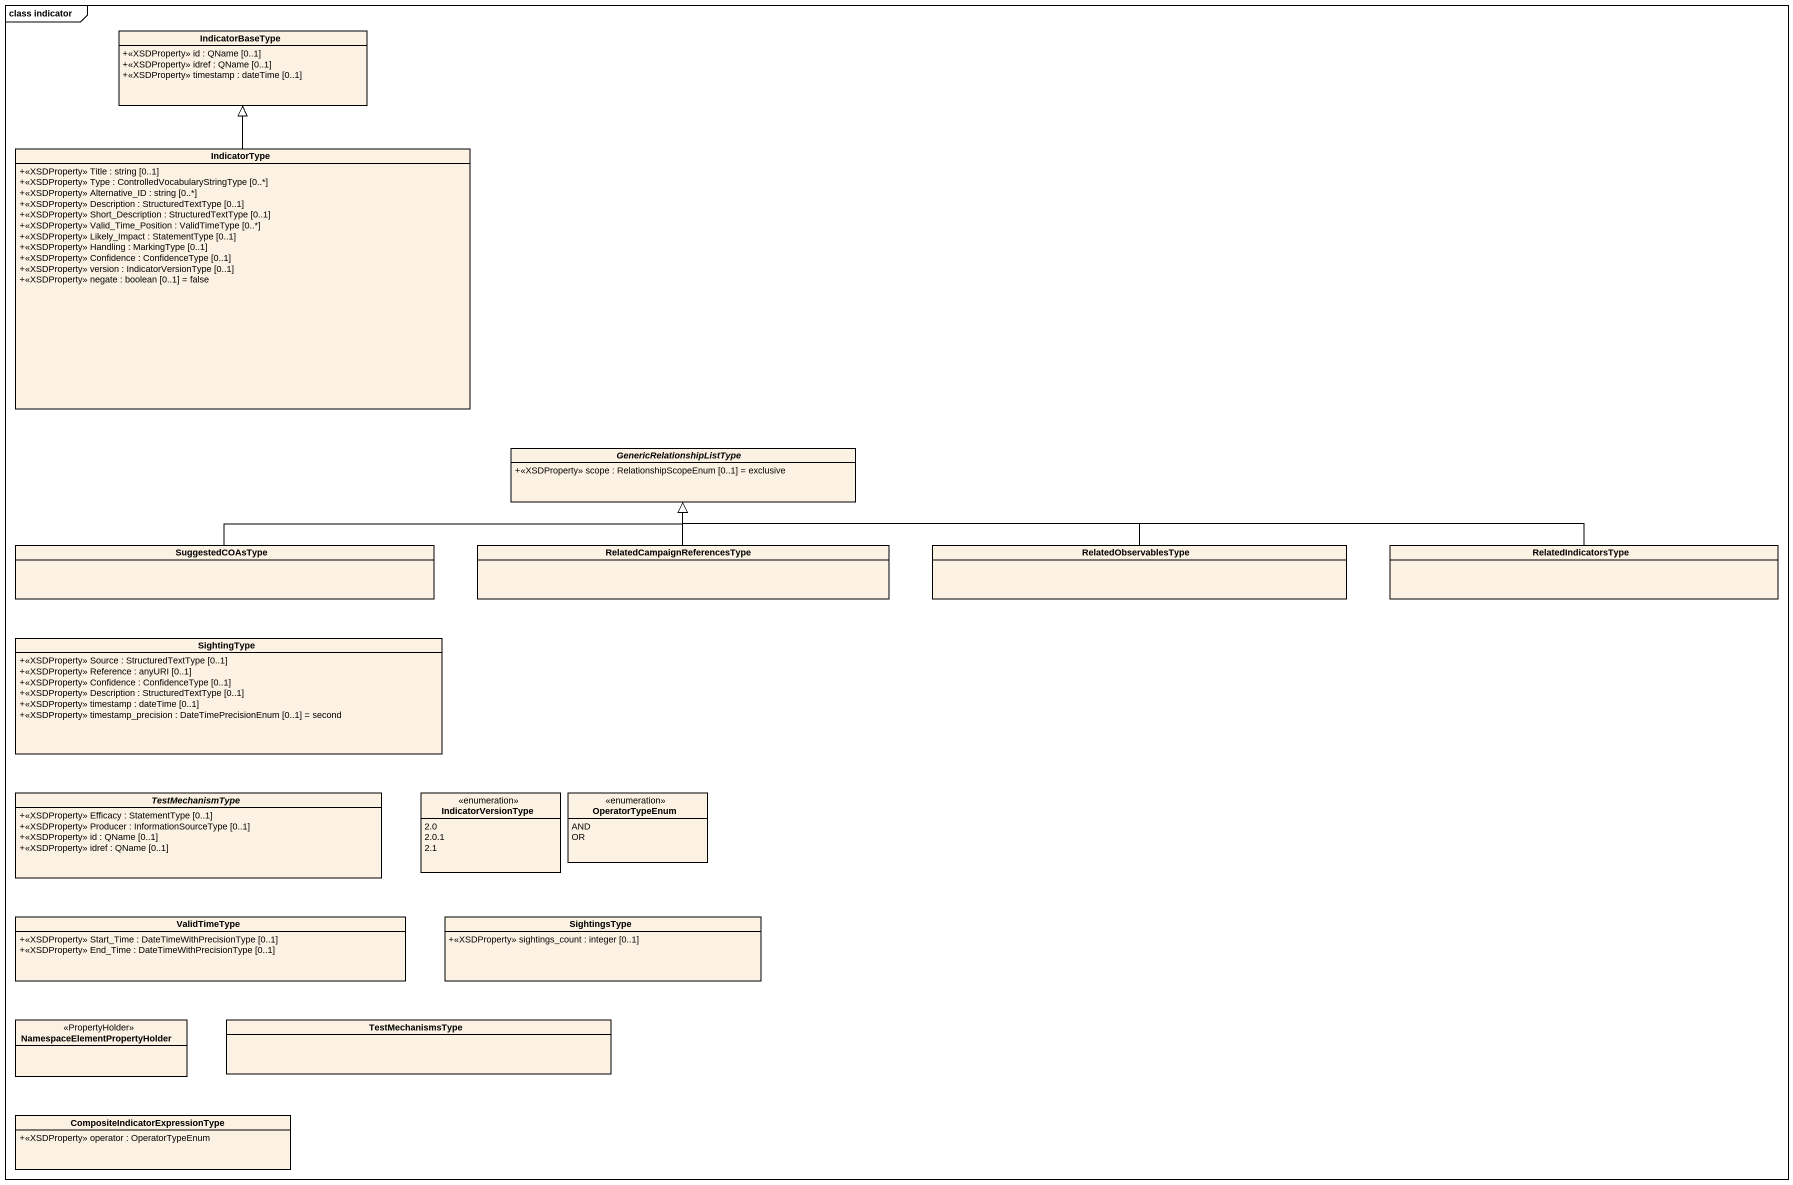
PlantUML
@startuml
mainframe class indicator
hide circle
hide empty members
skinparam classAttributeIconSize 0
class IndicatorBaseType {
  +<<XSDProperty>> id : QName [0..1]
  +<<XSDProperty>> idref : QName [0..1]
  +<<XSDProperty>> timestamp : dateTime [0..1]
}
class IndicatorType {
  +<<XSDProperty>> Title : string [0..1]
  +<<XSDProperty>> Type : ControlledVocabularyStringType [0..*]
  +<<XSDProperty>> Alternative_ID : string [0..*]
  +<<XSDProperty>> Description : StructuredTextType [0..1]
  +<<XSDProperty>> Short_Description : StructuredTextType [0..1]
  +<<XSDProperty>> Valid_Time_Position : ValidTimeType [0..*]
  +<<XSDProperty>> Likely_Impact : StatementType [0..1]
  +<<XSDProperty>> Handling : MarkingType [0..1]
  +<<XSDProperty>> Confidence : ConfidenceType [0..1]
  +<<XSDProperty>> version : IndicatorVersionType [0..1]
  +<<XSDProperty>> negate : boolean [0..1] = false
}
abstract class GenericRelationshipListType {
  +<<XSDProperty>> scope : RelationshipScopeEnum [0..1] = exclusive
}
class SuggestedCOAsType
class "RelatedCampaignReferencesType" as RelatedCampaignReferencesTyp
class RelatedObservablesType
class RelatedIndicatorsType
class SightingType {
  +<<XSDProperty>> Source : StructuredTextType [0..1]
  +<<XSDProperty>> Reference : anyURI [0..1]
  +<<XSDProperty>> Confidence : ConfidenceType [0..1]
  +<<XSDProperty>> Description : StructuredTextType [0..1]
  +<<XSDProperty>> timestamp : dateTime [0..1]
  +<<XSDProperty>> timestamp_precision : DateTimePrecisionEnum [0..1] = second
}
abstract class TestMechanismType {
  +<<XSDProperty>> Efficacy : StatementType [0..1]
  +<<XSDProperty>> Producer : InformationSourceType [0..1]
  +<<XSDProperty>> id : QName [0..1]
  +<<XSDProperty>> idref : QName [0..1]
}
enum IndicatorVersionType {
  2.0
  2.0.1
  2.1
}
enum OperatorTypeEnum {
  AND
  OR
}
class ValidTimeType {
  +<<XSDProperty>> Start_Time : DateTimeWithPrecisionType [0..1]
  +<<XSDProperty>> End_Time : DateTimeWithPrecisionType [0..1]
}
class SightingsType {
  +<<XSDProperty>> sightings_count : integer [0..1]
}
class "NamespaceElementPropertyHolder" as NamespaceElementPropertyHold <<PropertyHolder>>
class TestMechanismsType
class "CompositeIndicatorExpressionType" as CompositeIndicatorExpression {
  +<<XSDProperty>> operator : OperatorTypeEnum
}
IndicatorType -up-|> IndicatorBaseType
SuggestedCOAsType -right-|> GenericRelationshipListType
RelatedCampaignReferencesTyp -up-|> GenericRelationshipListType
RelatedObservablesType -left-|> GenericRelationshipListType
RelatedIndicatorsType -left-|> GenericRelationshipListType
@enduml
